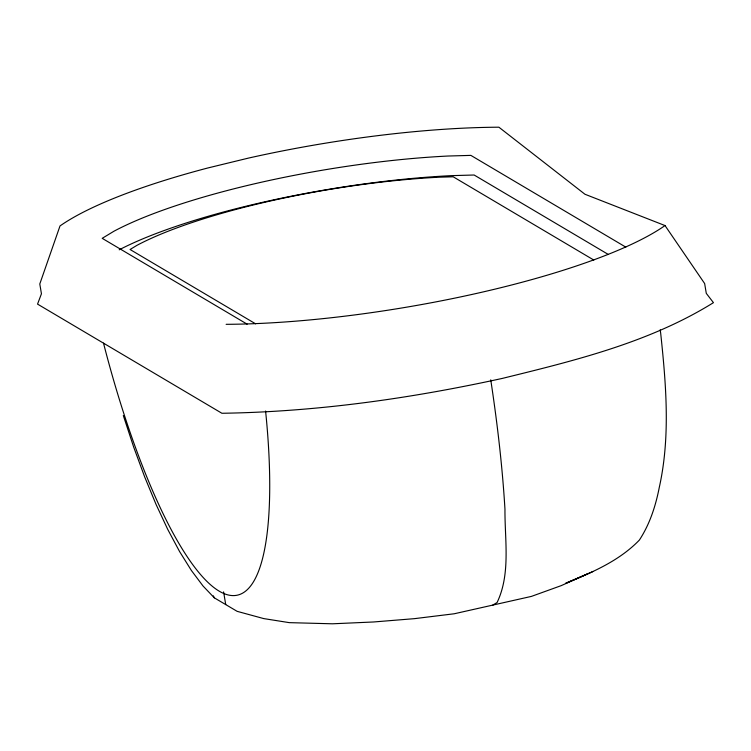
<?xml version="1.0" encoding="UTF-8"?>
<svg xmlns="http://www.w3.org/2000/svg" width="751" height="751" viewBox="0 0 751 751"><rect width="100%" height="100%" fill="white"/><g stroke="black" fill="none" stroke-linecap="round" stroke-linejoin="round"><path stroke-width="1.13" d="M492.806 605.09L497.096 602.499C510.821 573.811 504.71 540.025 504.963 509.262C502.344 465.92 497.265 422.757 490.75 379.837M592.774 571.642L565.822 583.208C592.22 572.422 619.2 560.95 639.364 540.082C649.868 524.048 655.698 505.817 659.34 487.136C670.53 436.584 666.081 384.212 660.683 333.209L660.204 329.811M587.714 573.783L561.222 585.63L531.389 596.407L454.224 613.774L414.43 618.655L373.538 621.978L332.44 623.799L289.313 622.645L263.714 618.589L237.138 611.342L214.317 597.834L203.042 586.015L191.421 570.525L179.602 551.581L167.755 529.436L156.048 504.4L144.633 476.81L133.669 447.052L123.314 415.538M665.02 225.563L584.945 194.246L498.889 127.201A297.171 64.323 -9.5 0 0 248.299 158.132L207.417 168.083A297.171 64.323 -9.5 0 0 60.005 225.948L39.794 283.972L41.436 293.782L37.55 304.108L221.902 413.266C316.265 411.867 410.14 398.565 502.241 378.429C574.759 360.574 649.38 342.54 713.45 302.662L706.287 293.359L704.645 283.549L665.02 225.563A297.171 64.323 -9.5 0 1 226.135 324.319M625.808 247.126L470.858 155.382L447.981 156.03A259.977 56.269 -9.5 0 0 114.049 231.167L102.192 238.33L247.145 324.16M608.094 254.326L474.134 175.011L451.267 175.65A259.977 56.269 -9.5 0 0 119.212 249.801M593.797 260.043L453.2 176.795L439.908 177.17A235.842 51.049 -9.5 0 0 136.964 245.333L130.073 249.501L255.612 323.831M213.35 595.843L214.317 597.834M223.601 591.882L225.722 604.583M265.591 411.041A312.378 75.842 77.3 0 1 223.798 593.506A312.378 75.842 77.3 0 1 103.507 343.141"/></g></svg>
